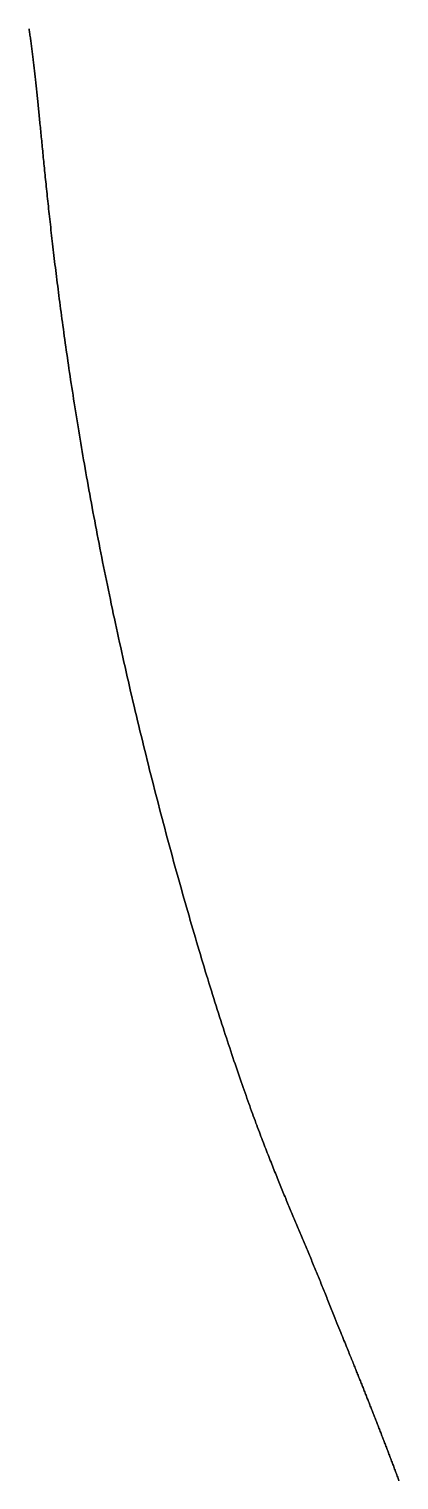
# Model space of a CAD drawing. Header units: inches. Extents: x 130170 to 284068, y 377793 to 804530.
# Drawn here: x 253795.58 to 253806.72, y 737173.56 to 737217.29 of the extents above; entities that cross this region are included whole.
import ezdxf

# ---------------------------------------------------------------- set-up
doc = ezdxf.new("R2010")
doc.units = ezdxf.units.IN
doc.header["$MEASUREMENT"] = 0
doc.layers.add('muni_il', color=7, linetype='Continuous')

msp = doc.modelspace()

# ---------------------------------------------------------------- linework, layer by layer
at = {"layer": 'muni_il'}
for points in [[(253795.583, 737217.292), (253795.588, 737217.254), (253795.594, 737217.216), (253795.6, 737217.178), (253795.605, 737217.139), (253795.611, 737217.101), (253795.616, 737217.062), (253795.622, 737217.023), (253795.627, 737216.984), (253795.633, 737216.946), (253795.638, 737216.907), (253795.643, 737216.867), (253795.649, 737216.828), (253795.654, 737216.789), (253795.659, 737216.749), (253795.664, 737216.709), (253795.669, 737216.669), (253795.675, 737216.629), (253795.68, 737216.589), (253795.685, 737216.549), (253795.69, 737216.508), (253795.695, 737216.467), (253795.7, 737216.426), (253795.705, 737216.385), (253795.71, 737216.343), (253795.715, 737216.302), (253795.72, 737216.26), (253795.725, 737216.217), (253795.73, 737216.175), (253795.735, 737216.132), (253795.74, 737216.09), (253795.745, 737216.046), (253795.75, 737216.003), (253795.754, 737215.959), (253795.759, 737215.915), (253795.764, 737215.871), (253795.769, 737215.826), (253795.774, 737215.781), (253795.779, 737215.736), (253795.784, 737215.691), (253795.789, 737215.645), (253795.794, 737215.599), (253795.799, 737215.552), (253795.804, 737215.506), (253795.809, 737215.459), (253795.813, 737215.411), (253795.818, 737215.363), (253795.823, 737215.315), (253795.828, 737215.266), (253795.833, 737215.217), (253795.838, 737215.168), (253795.844, 737215.118), (253795.849, 737215.068), (253795.854, 737215.018), (253795.859, 737214.967), (253795.864, 737214.916), (253795.869, 737214.864), (253795.874, 737214.812), (253795.88, 737214.759), (253795.885, 737214.706), (253795.89, 737214.653), (253795.896, 737214.599), (253795.901, 737214.545), (253795.906, 737214.49), (253795.912, 737214.435), (253795.917, 737214.379), (253795.923, 737214.323), (253795.928, 737214.266), (253795.934, 737214.209), (253795.94, 737214.151), (253795.945, 737214.093), (253795.951, 737214.035), (253795.957, 737213.975), (253795.963, 737213.916), (253795.969, 737213.856), (253795.975, 737213.795), (253795.981, 737213.734), (253795.987, 737213.672), (253795.993, 737213.61), (253795.999, 737213.547), (253796.006, 737213.484), (253796.012, 737213.42), (253796.019, 737213.356), (253796.025, 737213.291), (253796.032, 737213.225), (253796.038, 737213.159), (253796.045, 737213.092), (253796.052, 737213.025), (253796.059, 737212.957), (253796.066, 737212.889), (253796.073, 737212.82), (253796.08, 737212.75), (253796.087, 737212.68), (253796.094, 737212.61), (253796.102, 737212.538), (253796.109, 737212.466), (253796.117, 737212.394), (253796.124, 737212.32), (253796.132, 737212.247), (253796.14, 737212.172), (253796.148, 737212.097), (253796.156, 737212.022), (253796.164, 737211.945), (253796.173, 737211.868), (253796.181, 737211.791), (253796.19, 737211.713), (253796.198, 737211.634), (253796.207, 737211.554), (253796.216, 737211.474), (253796.225, 737211.393), (253796.234, 737211.312), (253796.243, 737211.23), (253796.253, 737211.147), (253796.262, 737211.064), (253796.272, 737210.979), (253796.281, 737210.895), (253796.291, 737210.809), (253796.301, 737210.723), (253796.311, 737210.636), (253796.322, 737210.549), (253796.332, 737210.461), (253796.343, 737210.372), (253796.353, 737210.282), (253796.364, 737210.192), (253796.375, 737210.101), (253796.386, 737210.01), (253796.398, 737209.918), (253796.409, 737209.825), (253796.421, 737209.731), (253796.433, 737209.637), (253796.445, 737209.542), (253796.457, 737209.446), (253796.469, 737209.35), (253796.481, 737209.253), (253796.494, 737209.155), (253796.507, 737209.057), (253796.52, 737208.957), (253796.533, 737208.858), (253796.546, 737208.757), (253796.56, 737208.656), (253796.573, 737208.554), (253796.587, 737208.451), (253796.601, 737208.348), (253796.616, 737208.244), (253796.63, 737208.139), (253796.645, 737208.034), (253796.659, 737207.927), (253796.674, 737207.821), (253796.69, 737207.713), (253796.705, 737207.605), (253796.721, 737207.496), (253796.736, 737207.386), (253796.753, 737207.276), (253796.769, 737207.165), (253796.785, 737207.054), (253796.802, 737206.941), (253796.819, 737206.828), (253796.836, 737206.714), (253796.853, 737206.6), (253796.871, 737206.485), (253796.889, 737206.369), (253796.907, 737206.253), (253796.925, 737206.136), (253796.943, 737206.018), (253796.962, 737205.899), (253796.981, 737205.78), (253797, 737205.661), (253797.02, 737205.54), (253797.039, 737205.419), (253797.059, 737205.298), (253797.079, 737205.175), (253797.099, 737205.052), (253797.12, 737204.928), (253797.141, 737204.804), (253797.162, 737204.679), (253797.183, 737204.554), (253797.205, 737204.428), (253797.227, 737204.301), (253797.249, 737204.173), (253797.271, 737204.045), (253797.294, 737203.917), (253797.317, 737203.787), (253797.34, 737203.658), (253797.363, 737203.527), (253797.387, 737203.396), (253797.41, 737203.265), (253797.435, 737203.132), (253797.459, 737203), (253797.483, 737202.866), (253797.508, 737202.733), (253797.533, 737202.598), (253797.559, 737202.463), (253797.584, 737202.328), (253797.611, 737202.192), (253797.637, 737202.055), (253797.663, 737201.918), (253797.69, 737201.781), (253797.717, 737201.643), (253797.744, 737201.504), (253797.771, 737201.366), (253797.799, 737201.226), (253797.827, 737201.086), (253797.855, 737200.946), (253797.884, 737200.805), (253797.913, 737200.664), (253797.942, 737200.523), (253797.971, 737200.38), (253798.001, 737200.238), (253798.031, 737200.095), (253798.06, 737199.952), (253798.091, 737199.809), (253798.121, 737199.665), (253798.152, 737199.521), (253798.183, 737199.376), (253798.215, 737199.231), (253798.246, 737199.086), (253798.278, 737198.941), (253798.31, 737198.795), (253798.342, 737198.649), (253798.374, 737198.502), (253798.407, 737198.356), (253798.44, 737198.209), (253798.473, 737198.062), (253798.507, 737197.915), (253798.54, 737197.768), (253798.574, 737197.621), (253798.608, 737197.473), (253798.642, 737197.325), (253798.677, 737197.177), (253798.711, 737197.029), (253798.746, 737196.881), (253798.781, 737196.733), (253798.816, 737196.585), (253798.852, 737196.437), (253798.887, 737196.288), (253798.923, 737196.14), (253798.959, 737195.992), (253798.995, 737195.844), (253799.031, 737195.695), (253799.068, 737195.547), (253799.105, 737195.399), (253799.141, 737195.251), (253799.178, 737195.104), (253799.215, 737194.956), (253799.252, 737194.809), (253799.29, 737194.661), (253799.327, 737194.514), (253799.365, 737194.367), (253799.402, 737194.221), (253799.44, 737194.074), (253799.478, 737193.928), (253799.516, 737193.783), (253799.554, 737193.637), (253799.592, 737193.492), (253799.63, 737193.347), (253799.669, 737193.203), (253799.707, 737193.059), (253799.745, 737192.915), (253799.784, 737192.772), (253799.822, 737192.629), (253799.861, 737192.487), (253799.899, 737192.345), (253799.938, 737192.204), (253799.977, 737192.063), (253800.015, 737191.923), (253800.054, 737191.784), (253800.093, 737191.645), (253800.131, 737191.507), (253800.17, 737191.369), (253800.208, 737191.232), (253800.247, 737191.096), (253800.285, 737190.96), (253800.324, 737190.825), (253800.362, 737190.691), (253800.401, 737190.558), (253800.439, 737190.425), (253800.477, 737190.293), (253800.515, 737190.162), (253800.554, 737190.032), (253800.591, 737189.902), (253800.629, 737189.774), (253800.667, 737189.646), (253800.705, 737189.52), (253800.742, 737189.394), (253800.78, 737189.269), (253800.817, 737189.145), (253800.854, 737189.022), (253800.891, 737188.9), (253800.928, 737188.779), (253800.965, 737188.659), (253801.001, 737188.54), (253801.038, 737188.422), (253801.074, 737188.305), (253801.11, 737188.189), (253801.146, 737188.074), (253801.182, 737187.96), (253801.217, 737187.848), (253801.252, 737187.736), (253801.287, 737187.625), (253801.322, 737187.516), (253801.357, 737187.408), (253801.391, 737187.3), (253801.426, 737187.194), (253801.459, 737187.089), (253801.493, 737186.985), (253801.527, 737186.883), (253801.56, 737186.781), (253801.593, 737186.681), (253801.626, 737186.581), (253801.659, 737186.483), (253801.691, 737186.386), (253801.723, 737186.29), (253801.755, 737186.196), (253801.786, 737186.102), (253801.818, 737186.01), (253801.849, 737185.918), (253801.88, 737185.828), (253801.91, 737185.739), (253801.94, 737185.651), (253801.97, 737185.564), (253802, 737185.479), (253802.03, 737185.394), (253802.059, 737185.311), (253802.088, 737185.228), (253802.117, 737185.147), (253802.145, 737185.066), (253802.173, 737184.987), (253802.201, 737184.909), (253802.229, 737184.832), (253802.256, 737184.755), (253802.284, 737184.68), (253802.311, 737184.606), (253802.337, 737184.533), (253802.364, 737184.461), (253802.39, 737184.39), (253802.416, 737184.319), (253802.442, 737184.25), (253802.467, 737184.181), (253802.493, 737184.114), (253802.518, 737184.047), (253802.543, 737183.981), (253802.567, 737183.916), (253802.592, 737183.851), (253802.616, 737183.788), (253802.64, 737183.725), (253802.664, 737183.663), (253802.687, 737183.602), (253802.711, 737183.541), (253802.734, 737183.481), (253802.757, 737183.422), (253802.78, 737183.363), (253802.803, 737183.305), (253802.825, 737183.248), (253802.848, 737183.191), (253802.87, 737183.135), (253802.892, 737183.079), (253802.914, 737183.024), (253802.936, 737182.97), (253802.957, 737182.915), (253802.979, 737182.862), (253803, 737182.808), (253803.022, 737182.756), (253803.043, 737182.703), (253803.064, 737182.651), (253803.085, 737182.6), (253803.106, 737182.548), (253803.127, 737182.497), (253803.148, 737182.447), (253803.168, 737182.396), (253803.189, 737182.346), (253803.209, 737182.296), (253803.23, 737182.247), (253803.25, 737182.197), (253803.27, 737182.148), (253803.291, 737182.099), (253803.311, 737182.051), (253803.331, 737182.002), (253803.351, 737181.954), (253803.371, 737181.905), (253803.391, 737181.857), (253803.411, 737181.809), (253803.431, 737181.761), (253803.451, 737181.713), (253803.471, 737181.666), (253803.491, 737181.618), (253803.511, 737181.57), (253803.531, 737181.523), (253803.551, 737181.475), (253803.571, 737181.428), (253803.591, 737181.381), (253803.61, 737181.333), (253803.63, 737181.286), (253803.65, 737181.239), (253803.67, 737181.191), (253803.69, 737181.144), (253803.709, 737181.097), (253803.729, 737181.05), (253803.749, 737181.002), (253803.769, 737180.955), (253803.788, 737180.908), (253803.808, 737180.861), (253803.828, 737180.813), (253803.848, 737180.766), (253803.867, 737180.719), (253803.887, 737180.672), (253803.907, 737180.624), (253803.927, 737180.577), (253803.946, 737180.53), (253803.966, 737180.483), (253803.986, 737180.435), (253804.005, 737180.388), (253804.025, 737180.341), (253804.044, 737180.294), (253804.064, 737180.246), (253804.084, 737180.199), (253804.103, 737180.152), (253804.123, 737180.105), (253804.142, 737180.058), (253804.162, 737180.01), (253804.181, 737179.963), (253804.2, 737179.916), (253804.22, 737179.869), (253804.239, 737179.822), (253804.259, 737179.774), (253804.278, 737179.727), (253804.297, 737179.68), (253804.316, 737179.633), (253804.335, 737179.586), (253804.355, 737179.539), (253804.374, 737179.491), (253804.393, 737179.444), (253804.412, 737179.397), (253804.431, 737179.35), (253804.45, 737179.303), (253804.469, 737179.255), (253804.488, 737179.208), (253804.507, 737179.161), (253804.527, 737179.113), (253804.546, 737179.065), (253804.565, 737179.018), (253804.584, 737178.97), (253804.603, 737178.921), (253804.622, 737178.873), (253804.791, 737178.451), (253804.856, 737178.291), (253804.886, 737178.217), (253804.915, 737178.145), (253804.943, 737178.076), (253804.969, 737178.01), (253804.995, 737177.947), (253805.02, 737177.886), (253805.043, 737177.827), (253805.067, 737177.77), (253805.089, 737177.714), (253805.11, 737177.661), (253805.131, 737177.609), (253805.152, 737177.559), (253805.171, 737177.51), (253805.19, 737177.463), (253805.209, 737177.417), (253805.227, 737177.371), (253805.245, 737177.327), (253805.263, 737177.284), (253805.28, 737177.242), (253805.296, 737177.201), (253805.313, 737177.16), (253805.329, 737177.12), (253805.345, 737177.081), (253805.36, 737177.043), (253805.375, 737177.005), (253805.39, 737176.967), (253805.405, 737176.93), (253805.42, 737176.894), (253805.435, 737176.858), (253805.449, 737176.822), (253805.463, 737176.786), (253805.477, 737176.751), (253805.491, 737176.716), (253805.505, 737176.682), (253805.519, 737176.648), (253805.533, 737176.614), (253805.546, 737176.58), (253805.56, 737176.546), (253805.573, 737176.513), (253805.587, 737176.479), (253805.6, 737176.446), (253805.613, 737176.413), (253805.627, 737176.38), (253805.64, 737176.347), (253805.653, 737176.314), (253805.666, 737176.281), (253805.679, 737176.248), (253805.692, 737176.216), (253805.705, 737176.183), (253805.718, 737176.15), (253805.731, 737176.118), (253805.744, 737176.085), (253805.757, 737176.052), (253805.77, 737176.02), (253805.783, 737175.987), (253805.796, 737175.955), (253805.809, 737175.922), (253805.822, 737175.889), (253805.834, 737175.857), (253805.847, 737175.824), (253805.86, 737175.791), (253805.873, 737175.759), (253805.886, 737175.726), (253805.899, 737175.693), (253805.912, 737175.66), (253805.925, 737175.627), (253805.938, 737175.594), (253805.951, 737175.561), (253805.964, 737175.528), (253805.977, 737175.495), (253805.99, 737175.462), (253806.003, 737175.429), (253806.016, 737175.396), (253806.029, 737175.363), (253806.042, 737175.329), (253806.055, 737175.296), (253806.068, 737175.263), (253806.081, 737175.229), (253806.094, 737175.196), (253806.107, 737175.162), (253806.12, 737175.128), (253806.133, 737175.095), (253806.146, 737175.061), (253806.159, 737175.027), (253806.172, 737174.993), (253806.185, 737174.959), (253806.199, 737174.926), (253806.212, 737174.891), (253806.225, 737174.857), (253806.238, 737174.823), (253806.251, 737174.789), (253806.264, 737174.755), (253806.277, 737174.721), (253806.291, 737174.686), (253806.304, 737174.652), (253806.317, 737174.618), (253806.33, 737174.583), (253806.343, 737174.549), (253806.356, 737174.514), (253806.37, 737174.48), (253806.383, 737174.445), (253806.396, 737174.411), (253806.409, 737174.376), (253806.422, 737174.341), (253806.435, 737174.307), (253806.449, 737174.272), (253806.462, 737174.237), (253806.475, 737174.202), (253806.488, 737174.168), (253806.501, 737174.133), (253806.514, 737174.098), (253806.528, 737174.063), (253806.541, 737174.028), (253806.554, 737173.994), (253806.567, 737173.959), (253806.58, 737173.924), (253806.593, 737173.889), (253806.606, 737173.854), (253806.619, 737173.819), (253806.632, 737173.784), (253806.645, 737173.749), (253806.658, 737173.715), (253806.671, 737173.68), (253806.684, 737173.645), (253806.697, 737173.61), (253806.71, 737173.575), (253806.723, 737173.54)], [(253806.723, 737173.54), (253806.71, 737173.575), (253806.697, 737173.61), (253806.684, 737173.645), (253806.671, 737173.68), (253806.658, 737173.715), (253806.645, 737173.749), (253806.632, 737173.784), (253806.619, 737173.819), (253806.606, 737173.854), (253806.593, 737173.889), (253806.58, 737173.924), (253806.567, 737173.959), (253806.554, 737173.994), (253806.541, 737174.028), (253806.528, 737174.063), (253806.514, 737174.098), (253806.501, 737174.133), (253806.488, 737174.168), (253806.475, 737174.202), (253806.462, 737174.237), (253806.449, 737174.272), (253806.435, 737174.307), (253806.422, 737174.341), (253806.409, 737174.376), (253806.396, 737174.411), (253806.383, 737174.445), (253806.37, 737174.48), (253806.356, 737174.514), (253806.343, 737174.549), (253806.33, 737174.583), (253806.317, 737174.618), (253806.304, 737174.652), (253806.291, 737174.686), (253806.277, 737174.721), (253806.264, 737174.755), (253806.251, 737174.789), (253806.238, 737174.823), (253806.225, 737174.857), (253806.212, 737174.891), (253806.199, 737174.926), (253806.185, 737174.959), (253806.172, 737174.993), (253806.159, 737175.027), (253806.146, 737175.061), (253806.133, 737175.095), (253806.12, 737175.128), (253806.107, 737175.162), (253806.094, 737175.196), (253806.081, 737175.229), (253806.068, 737175.263), (253806.055, 737175.296), (253806.042, 737175.329), (253806.029, 737175.363), (253806.016, 737175.396), (253806.003, 737175.429), (253805.99, 737175.462), (253805.977, 737175.495), (253805.964, 737175.528), (253805.951, 737175.561), (253805.938, 737175.594), (253805.925, 737175.627), (253805.912, 737175.66), (253805.899, 737175.693), (253805.886, 737175.726), (253805.873, 737175.759), (253805.86, 737175.791), (253805.847, 737175.824), (253805.834, 737175.857), (253805.822, 737175.889), (253805.809, 737175.922), (253805.796, 737175.955), (253805.783, 737175.987), (253805.77, 737176.02), (253805.757, 737176.052), (253805.744, 737176.085), (253805.731, 737176.118), (253805.718, 737176.15), (253805.705, 737176.183), (253805.692, 737176.216), (253805.679, 737176.248), (253805.666, 737176.281), (253805.653, 737176.314), (253805.64, 737176.347), (253805.627, 737176.38), (253805.613, 737176.413), (253805.6, 737176.446), (253805.587, 737176.479), (253805.573, 737176.513), (253805.56, 737176.546), (253805.546, 737176.58), (253805.533, 737176.614), (253805.519, 737176.648), (253805.505, 737176.682), (253805.491, 737176.716), (253805.477, 737176.751), (253805.463, 737176.786), (253805.449, 737176.822), (253805.435, 737176.858), (253805.42, 737176.894), (253805.405, 737176.93), (253805.39, 737176.967), (253805.375, 737177.005), (253805.36, 737177.043), (253805.345, 737177.081), (253805.329, 737177.12), (253805.313, 737177.16), (253805.296, 737177.201), (253805.28, 737177.242), (253805.263, 737177.284), (253805.245, 737177.327), (253805.227, 737177.371), (253805.209, 737177.417), (253805.19, 737177.463), (253805.171, 737177.51), (253805.152, 737177.559), (253805.131, 737177.609), (253805.11, 737177.661), (253805.089, 737177.714), (253805.067, 737177.77), (253805.043, 737177.827), (253805.02, 737177.886), (253804.995, 737177.947), (253804.969, 737178.01), (253804.943, 737178.076), (253804.915, 737178.145), (253804.886, 737178.217), (253804.856, 737178.291), (253804.791, 737178.451), (253804.622, 737178.873), (253804.603, 737178.921), (253804.584, 737178.97), (253804.565, 737179.018), (253804.546, 737179.065), (253804.527, 737179.113), (253804.507, 737179.161), (253804.488, 737179.208), (253804.469, 737179.255), (253804.45, 737179.303), (253804.431, 737179.35), (253804.412, 737179.397), (253804.393, 737179.444), (253804.374, 737179.491), (253804.355, 737179.539), (253804.335, 737179.586), (253804.316, 737179.633), (253804.297, 737179.68), (253804.278, 737179.727), (253804.259, 737179.774), (253804.239, 737179.822), (253804.22, 737179.869), (253804.2, 737179.916), (253804.181, 737179.963), (253804.162, 737180.01), (253804.142, 737180.058), (253804.123, 737180.105), (253804.103, 737180.152), (253804.084, 737180.199), (253804.064, 737180.246), (253804.044, 737180.294), (253804.025, 737180.341), (253804.005, 737180.388), (253803.986, 737180.435), (253803.966, 737180.483), (253803.946, 737180.53), (253803.927, 737180.577), (253803.907, 737180.624), (253803.887, 737180.672), (253803.867, 737180.719), (253803.848, 737180.766), (253803.828, 737180.813), (253803.808, 737180.861), (253803.788, 737180.908), (253803.769, 737180.955), (253803.749, 737181.002), (253803.729, 737181.05), (253803.709, 737181.097), (253803.69, 737181.144), (253803.67, 737181.191), (253803.65, 737181.239), (253803.63, 737181.286), (253803.61, 737181.333), (253803.591, 737181.381), (253803.571, 737181.428), (253803.551, 737181.475), (253803.531, 737181.523), (253803.511, 737181.57), (253803.491, 737181.618), (253803.471, 737181.666), (253803.451, 737181.713), (253803.431, 737181.761), (253803.411, 737181.809), (253803.391, 737181.857), (253803.371, 737181.905), (253803.351, 737181.954), (253803.331, 737182.002), (253803.311, 737182.051), (253803.291, 737182.099), (253803.27, 737182.148), (253803.25, 737182.197), (253803.23, 737182.247), (253803.209, 737182.296), (253803.189, 737182.346), (253803.168, 737182.396), (253803.148, 737182.447), (253803.127, 737182.497), (253803.106, 737182.548), (253803.085, 737182.6), (253803.064, 737182.651), (253803.043, 737182.703), (253803.022, 737182.756), (253803, 737182.808), (253802.979, 737182.862), (253802.957, 737182.915), (253802.936, 737182.97), (253802.914, 737183.024), (253802.892, 737183.079), (253802.87, 737183.135), (253802.848, 737183.191), (253802.825, 737183.248), (253802.803, 737183.305), (253802.78, 737183.363), (253802.757, 737183.422), (253802.734, 737183.481), (253802.711, 737183.541), (253802.687, 737183.602), (253802.664, 737183.663), (253802.64, 737183.725), (253802.616, 737183.788), (253802.592, 737183.851), (253802.567, 737183.916), (253802.543, 737183.981), (253802.518, 737184.047), (253802.493, 737184.114), (253802.467, 737184.181), (253802.442, 737184.25), (253802.416, 737184.319), (253802.39, 737184.39), (253802.364, 737184.461), (253802.337, 737184.533), (253802.311, 737184.606), (253802.284, 737184.68), (253802.256, 737184.755), (253802.229, 737184.832), (253802.201, 737184.909), (253802.173, 737184.987), (253802.145, 737185.066), (253802.117, 737185.147), (253802.088, 737185.228), (253802.059, 737185.311), (253802.03, 737185.394), (253802, 737185.479), (253801.97, 737185.564), (253801.94, 737185.651), (253801.91, 737185.739), (253801.88, 737185.828), (253801.849, 737185.918), (253801.818, 737186.01), (253801.786, 737186.102), (253801.755, 737186.196), (253801.723, 737186.29), (253801.691, 737186.386), (253801.659, 737186.483), (253801.626, 737186.581), (253801.593, 737186.681), (253801.56, 737186.781), (253801.527, 737186.883), (253801.493, 737186.985), (253801.459, 737187.089), (253801.426, 737187.194), (253801.391, 737187.3), (253801.357, 737187.408), (253801.322, 737187.516), (253801.287, 737187.625), (253801.252, 737187.736), (253801.217, 737187.848), (253801.182, 737187.96), (253801.146, 737188.074), (253801.11, 737188.189), (253801.074, 737188.305), (253801.038, 737188.422), (253801.001, 737188.54), (253800.965, 737188.659), (253800.928, 737188.779), (253800.891, 737188.9), (253800.854, 737189.022), (253800.817, 737189.145), (253800.78, 737189.269), (253800.742, 737189.394), (253800.705, 737189.52), (253800.667, 737189.646), (253800.629, 737189.774), (253800.591, 737189.902), (253800.554, 737190.032), (253800.515, 737190.162), (253800.477, 737190.293), (253800.439, 737190.425), (253800.401, 737190.558), (253800.362, 737190.691), (253800.324, 737190.825), (253800.285, 737190.96), (253800.247, 737191.096), (253800.208, 737191.232), (253800.17, 737191.369), (253800.131, 737191.507), (253800.093, 737191.645), (253800.054, 737191.784), (253800.015, 737191.923), (253799.977, 737192.063), (253799.938, 737192.204), (253799.899, 737192.345), (253799.861, 737192.487), (253799.822, 737192.629), (253799.784, 737192.772), (253799.745, 737192.915), (253799.707, 737193.059), (253799.669, 737193.203), (253799.63, 737193.347), (253799.592, 737193.492), (253799.554, 737193.637), (253799.516, 737193.783), (253799.478, 737193.928), (253799.44, 737194.074), (253799.402, 737194.221), (253799.365, 737194.367), (253799.327, 737194.514), (253799.29, 737194.661), (253799.252, 737194.809), (253799.215, 737194.956), (253799.178, 737195.104), (253799.141, 737195.251), (253799.105, 737195.399), (253799.068, 737195.547), (253799.031, 737195.695), (253798.995, 737195.844), (253798.959, 737195.992), (253798.923, 737196.14), (253798.887, 737196.288), (253798.852, 737196.437), (253798.816, 737196.585), (253798.781, 737196.733), (253798.746, 737196.881), (253798.711, 737197.029), (253798.677, 737197.177), (253798.642, 737197.325), (253798.608, 737197.473), (253798.574, 737197.621), (253798.54, 737197.768), (253798.507, 737197.915), (253798.473, 737198.062), (253798.44, 737198.209), (253798.407, 737198.356), (253798.374, 737198.502), (253798.342, 737198.649), (253798.31, 737198.795), (253798.278, 737198.941), (253798.246, 737199.086), (253798.215, 737199.231), (253798.183, 737199.376), (253798.152, 737199.521), (253798.121, 737199.665), (253798.091, 737199.809), (253798.06, 737199.952), (253798.031, 737200.095), (253798.001, 737200.238), (253797.971, 737200.38), (253797.942, 737200.523), (253797.913, 737200.664), (253797.884, 737200.805), (253797.855, 737200.946), (253797.827, 737201.086), (253797.799, 737201.226), (253797.771, 737201.366), (253797.744, 737201.504), (253797.717, 737201.643), (253797.69, 737201.781), (253797.663, 737201.918), (253797.637, 737202.055), (253797.611, 737202.192), (253797.584, 737202.328), (253797.559, 737202.463), (253797.533, 737202.598), (253797.508, 737202.733), (253797.483, 737202.866), (253797.459, 737203), (253797.435, 737203.132), (253797.41, 737203.265), (253797.387, 737203.396), (253797.363, 737203.527), (253797.34, 737203.658), (253797.317, 737203.787), (253797.294, 737203.917), (253797.271, 737204.045), (253797.249, 737204.173), (253797.227, 737204.301), (253797.205, 737204.428), (253797.183, 737204.554), (253797.162, 737204.679), (253797.141, 737204.804), (253797.12, 737204.928), (253797.099, 737205.052), (253797.079, 737205.175), (253797.059, 737205.298), (253797.039, 737205.419), (253797.02, 737205.54), (253797, 737205.661), (253796.981, 737205.78), (253796.962, 737205.899), (253796.943, 737206.018), (253796.925, 737206.136), (253796.907, 737206.253), (253796.889, 737206.369), (253796.871, 737206.485), (253796.853, 737206.6), (253796.836, 737206.714), (253796.819, 737206.828), (253796.802, 737206.941), (253796.785, 737207.054), (253796.769, 737207.165), (253796.753, 737207.276), (253796.736, 737207.386), (253796.721, 737207.496), (253796.705, 737207.605), (253796.69, 737207.713), (253796.674, 737207.821), (253796.659, 737207.927), (253796.645, 737208.034), (253796.63, 737208.139), (253796.616, 737208.244), (253796.601, 737208.348), (253796.587, 737208.451), (253796.573, 737208.554), (253796.56, 737208.656), (253796.546, 737208.757), (253796.533, 737208.858), (253796.52, 737208.957), (253796.507, 737209.057), (253796.494, 737209.155), (253796.481, 737209.253), (253796.469, 737209.35), (253796.457, 737209.446), (253796.445, 737209.542), (253796.433, 737209.637), (253796.421, 737209.731), (253796.409, 737209.825), (253796.398, 737209.918), (253796.386, 737210.01), (253796.375, 737210.101), (253796.364, 737210.192), (253796.353, 737210.282), (253796.343, 737210.372), (253796.332, 737210.461), (253796.322, 737210.549), (253796.311, 737210.636), (253796.301, 737210.723), (253796.291, 737210.809), (253796.281, 737210.895), (253796.272, 737210.979), (253796.262, 737211.064), (253796.253, 737211.147), (253796.243, 737211.23), (253796.234, 737211.312), (253796.225, 737211.393), (253796.216, 737211.474), (253796.207, 737211.554), (253796.198, 737211.634), (253796.19, 737211.713), (253796.181, 737211.791), (253796.173, 737211.868), (253796.164, 737211.945), (253796.156, 737212.022), (253796.148, 737212.097), (253796.14, 737212.172), (253796.132, 737212.247), (253796.124, 737212.32), (253796.117, 737212.394), (253796.109, 737212.466), (253796.102, 737212.538), (253796.094, 737212.61), (253796.087, 737212.68), (253796.08, 737212.75), (253796.073, 737212.82), (253796.066, 737212.889), (253796.059, 737212.957), (253796.052, 737213.025), (253796.045, 737213.092), (253796.038, 737213.159), (253796.032, 737213.225), (253796.025, 737213.291), (253796.019, 737213.356), (253796.012, 737213.42), (253796.006, 737213.484), (253795.999, 737213.547), (253795.993, 737213.61), (253795.987, 737213.672), (253795.981, 737213.734), (253795.975, 737213.795), (253795.969, 737213.856), (253795.963, 737213.916), (253795.957, 737213.975), (253795.951, 737214.035), (253795.945, 737214.093), (253795.94, 737214.151), (253795.934, 737214.209), (253795.928, 737214.266), (253795.923, 737214.323), (253795.917, 737214.379), (253795.912, 737214.435), (253795.906, 737214.49), (253795.901, 737214.545), (253795.896, 737214.599), (253795.89, 737214.653), (253795.885, 737214.706), (253795.88, 737214.759), (253795.874, 737214.812), (253795.869, 737214.864), (253795.864, 737214.916), (253795.859, 737214.967), (253795.854, 737215.018), (253795.849, 737215.068), (253795.844, 737215.118), (253795.838, 737215.168), (253795.833, 737215.217), (253795.828, 737215.266), (253795.823, 737215.315), (253795.818, 737215.363), (253795.813, 737215.411), (253795.809, 737215.459), (253795.804, 737215.506), (253795.799, 737215.552), (253795.794, 737215.599), (253795.789, 737215.645), (253795.784, 737215.691), (253795.779, 737215.736), (253795.774, 737215.781), (253795.769, 737215.826), (253795.764, 737215.871), (253795.759, 737215.915), (253795.754, 737215.959), (253795.75, 737216.003), (253795.745, 737216.046), (253795.74, 737216.09), (253795.735, 737216.132), (253795.73, 737216.175), (253795.725, 737216.217), (253795.72, 737216.26), (253795.715, 737216.302), (253795.71, 737216.343), (253795.705, 737216.385), (253795.7, 737216.426), (253795.695, 737216.467), (253795.69, 737216.508), (253795.685, 737216.549), (253795.68, 737216.589), (253795.675, 737216.629), (253795.669, 737216.669), (253795.664, 737216.709), (253795.659, 737216.749), (253795.654, 737216.789), (253795.649, 737216.828), (253795.643, 737216.867), (253795.638, 737216.907), (253795.633, 737216.946), (253795.627, 737216.984), (253795.622, 737217.023), (253795.616, 737217.062), (253795.611, 737217.101), (253795.605, 737217.139), (253795.6, 737217.178), (253795.594, 737217.216), (253795.588, 737217.254), (253795.583, 737217.292)]]:
    msp.add_lwpolyline(points, dxfattribs=at)

doc.saveas('drawing.dxf')
